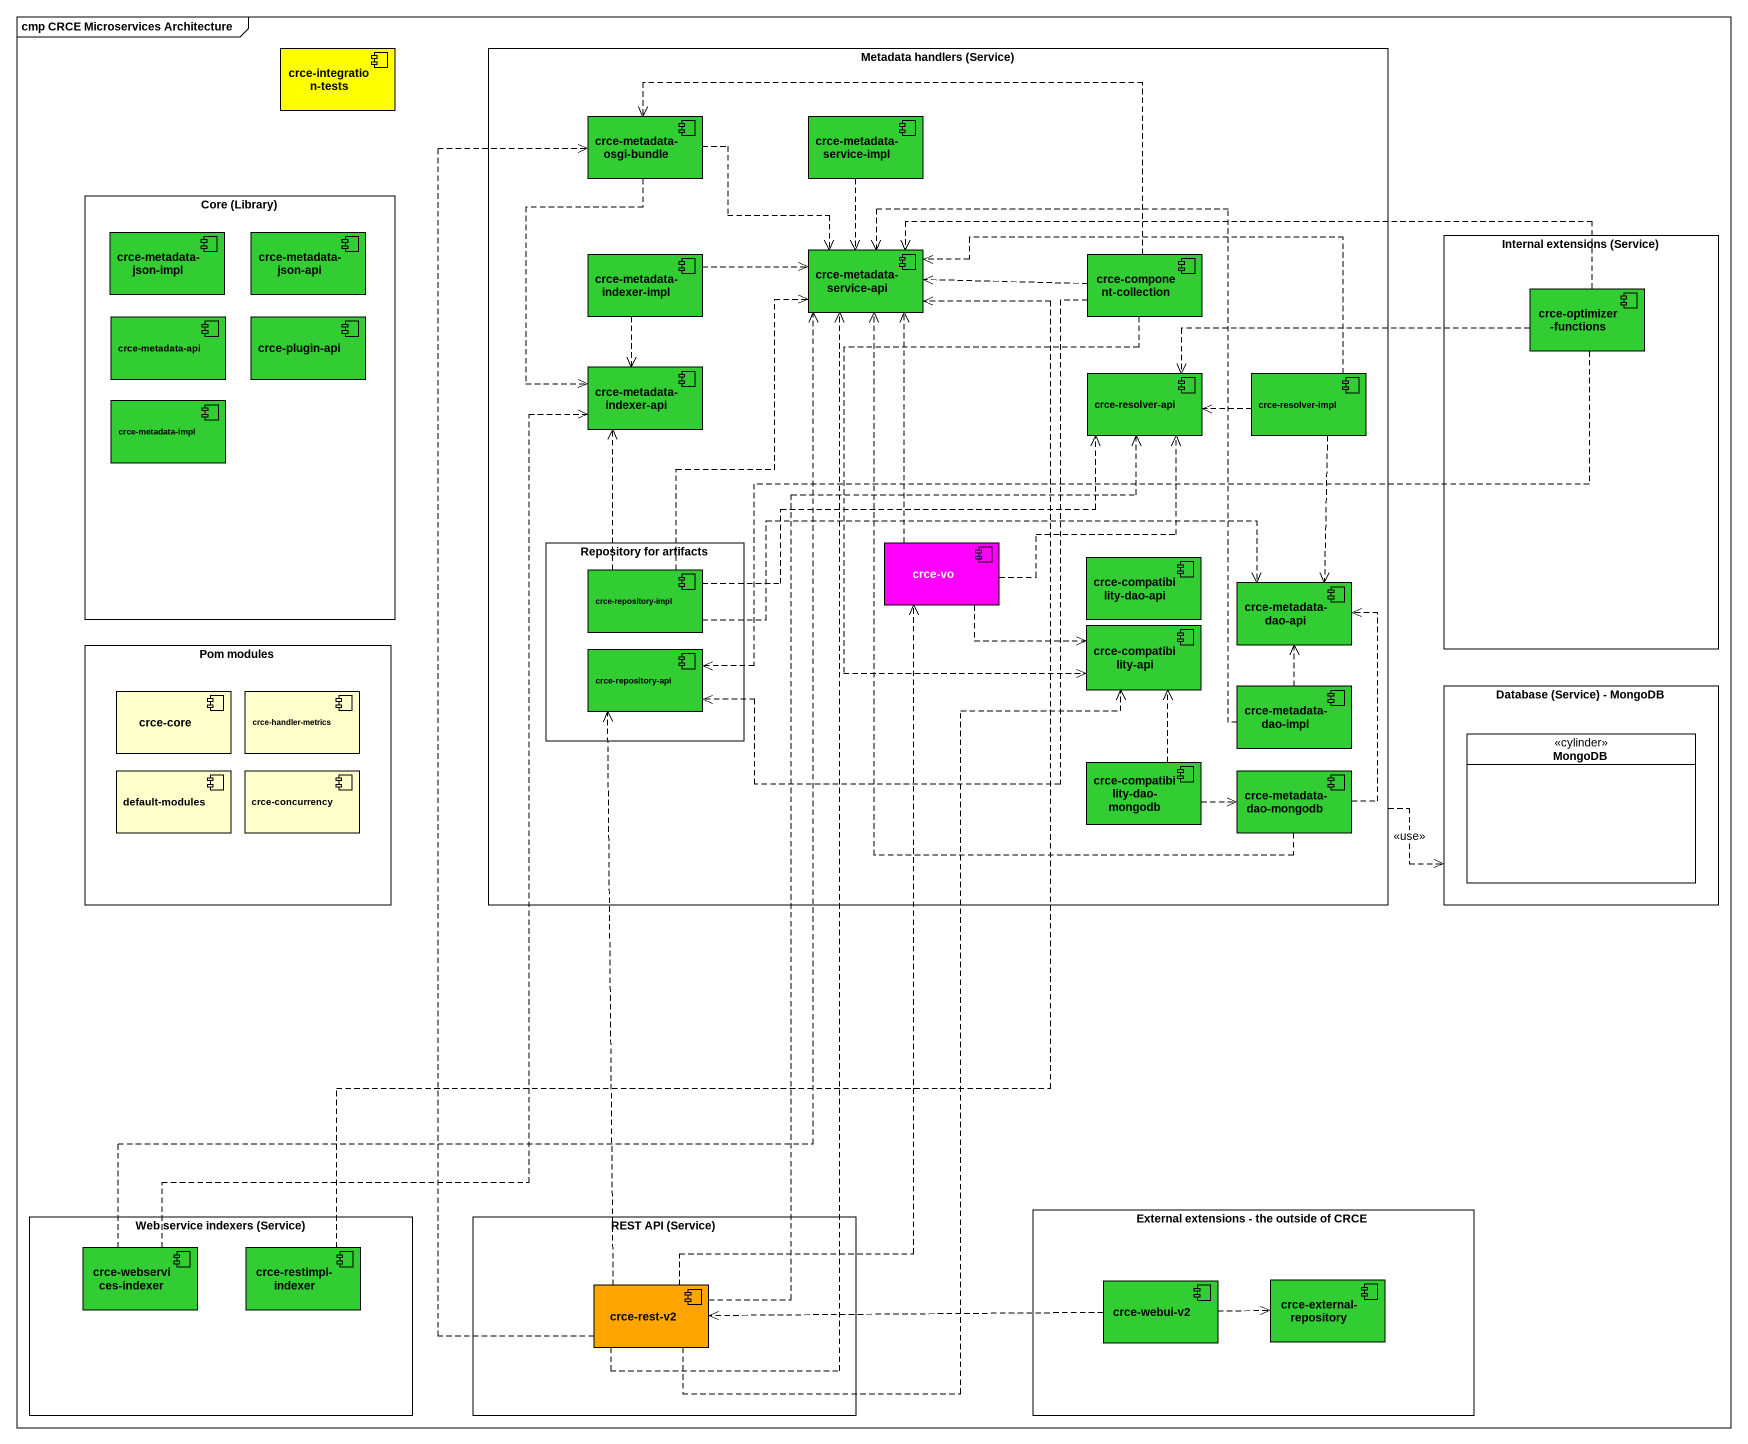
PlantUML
@startuml
mainframe cmp CRCE Microservices Architecture
allowmixing
hide circle
hide empty members
component "crce-integration-tests" as crce_integration_tests #FFFF00
rectangle "Metadata handlers (Service)" as Metadata_handlers_Service {
  component "crce-metadata-osgi-bundle" as crce_metadata_osgi_bundle #32CD32
  component "crce-metadata-service-impl" as crce_metadata_service_impl #32CD32
  component "crce-metadata-indexer-impl" as crce_metadata_indexer_impl #32CD32
  component "crce-metadata-service-api" as crce_metadata_service_api #32CD32
  component "crce-component-collection" as crce_component_collection #32CD32
  component "crce-metadata-indexer-api" as crce_metadata_indexer_api #32CD32
  component "crce-resolver-api" as crce_resolver_api #32CD32
  component "crce-resolver-impl" as crce_resolver_impl #32CD32
  rectangle "Repository for artifacts" as Repository_for_artifacts {
    component "crce-repository-impl" as crce_repository_impl #32CD32
    component "crce-repository-api" as crce_repository_api #32CD32
  }
  component "crce-vo" as crce_vo #FF00FF
  component "crce-compatibility-dao-api" as crce_compatibility_dao_api #32CD32
  component "crce-metadata-dao-api" as crce_metadata_dao_api #32CD32
  component "crce-compatibility-api" as crce_compatibility_api #32CD32
  component "crce-metadata-dao-impl" as crce_metadata_dao_impl #32CD32
  component "crce-compatibility-dao-mongodb" as crce_compatibility_dao #32CD32
  component "crce-metadata-dao-mongodb" as crce_metadata_dao_mongodb #32CD32
}
rectangle "Core (Library)" as Core_Library {
  component "crce-metadata-json-impl" as crce_metadata_json_impl #32CD32
  component "crce-metadata-json-api" as crce_metadata_json_api #32CD32
  component "crce-metadata-api" as crce_metadata_api #32CD32
  component "crce-plugin-api" as crce_plugin_api #32CD32
  component "crce-metadata-impl" as crce_metadata_impl #32CD32
}
rectangle "Internal extensions (Service)" as Internal_extensions_Service {
  component "crce-optimizer-functions" as crce_optimizer_functions #32CD32
}
rectangle "Pom modules" as Pom_modules {
  component "crce-core" as crce_core
  component "crce-handler-metrics" as crce_handler_metrics
  component "default-modules" as default_modules
  component "crce-concurrency" as crce_concurrency
}
rectangle "Database (Service) - MongoDB" as Database_Service_MongoDB {
  class MongoDB <<cylinder>> #FFFFFF
}
rectangle "Web service indexers (Service)" as Web_service_indexers_Service {
  component "crce-webservices-indexer" as crce_webservices_indexer #32CD32
  component "crce-restimpl-indexer" as crce_restimpl_indexer #32CD32
}
rectangle "REST API (Service)" as REST_API_Service {
  component "crce-rest-v2" as crce_rest_v2 #FFA500
}
rectangle "External extensions - the outside of CRCE" as External_extensions_the {
  component "crce-webui-v2" as crce_webui_v2 #32CD32
  component "crce-external-repository" as crce_external_repository #32CD32
}
Metadata_handlers_Service .right.> Database_Service_MongoDB : <<use>>
crce_metadata_osgi_bundle ..> crce_metadata_service_api
crce_metadata_osgi_bundle ..> crce_metadata_indexer_api
crce_metadata_service_impl ..> crce_metadata_service_api
crce_metadata_indexer_impl .right.> crce_metadata_service_api
crce_metadata_indexer_impl ..> crce_metadata_indexer_api
crce_component_collection .left.> crce_metadata_osgi_bundle
crce_component_collection .left.> crce_metadata_service_api
crce_component_collection ..> crce_repository_api
crce_component_collection ..> crce_compatibility_api
crce_optimizer_functions .left.> crce_metadata_service_api
crce_optimizer_functions .left.> crce_resolver_api
crce_optimizer_functions .left.> crce_repository_api
crce_resolver_impl .left.> crce_metadata_service_api
crce_resolver_impl .left.> crce_resolver_api
crce_resolver_impl ..> crce_metadata_dao_api
crce_repository_impl .up.> crce_metadata_service_api
crce_repository_impl .up.> crce_metadata_indexer_api
crce_repository_impl .right.> crce_resolver_api
crce_repository_impl .right.> crce_metadata_dao_api
crce_vo .up.> crce_metadata_service_api
crce_vo .up.> crce_resolver_api
crce_vo .right.> crce_compatibility_api
crce_metadata_dao_impl .up.> crce_metadata_service_api
crce_metadata_dao_impl .up.> crce_metadata_dao_api
crce_compatibility_dao .up.> crce_compatibility_api
crce_compatibility_dao .right.> crce_metadata_dao_mongodb
crce_metadata_dao_mongodb .up.> crce_metadata_service_api
crce_metadata_dao_mongodb .up.> crce_metadata_dao_api
crce_webservices_indexer .up.> crce_metadata_service_api
crce_webservices_indexer .up.> crce_metadata_indexer_api
crce_restimpl_indexer .up.> crce_metadata_service_api
crce_webui_v2 .right.> crce_external_repository
crce_webui_v2 .left.> crce_rest_v2
crce_rest_v2 .up.> crce_metadata_osgi_bundle
crce_rest_v2 .up.> crce_metadata_service_api
crce_rest_v2 .up.> crce_resolver_api
crce_rest_v2 .up.> crce_vo
crce_rest_v2 .up.> crce_repository_api
crce_rest_v2 .up.> crce_compatibility_api
@enduml
